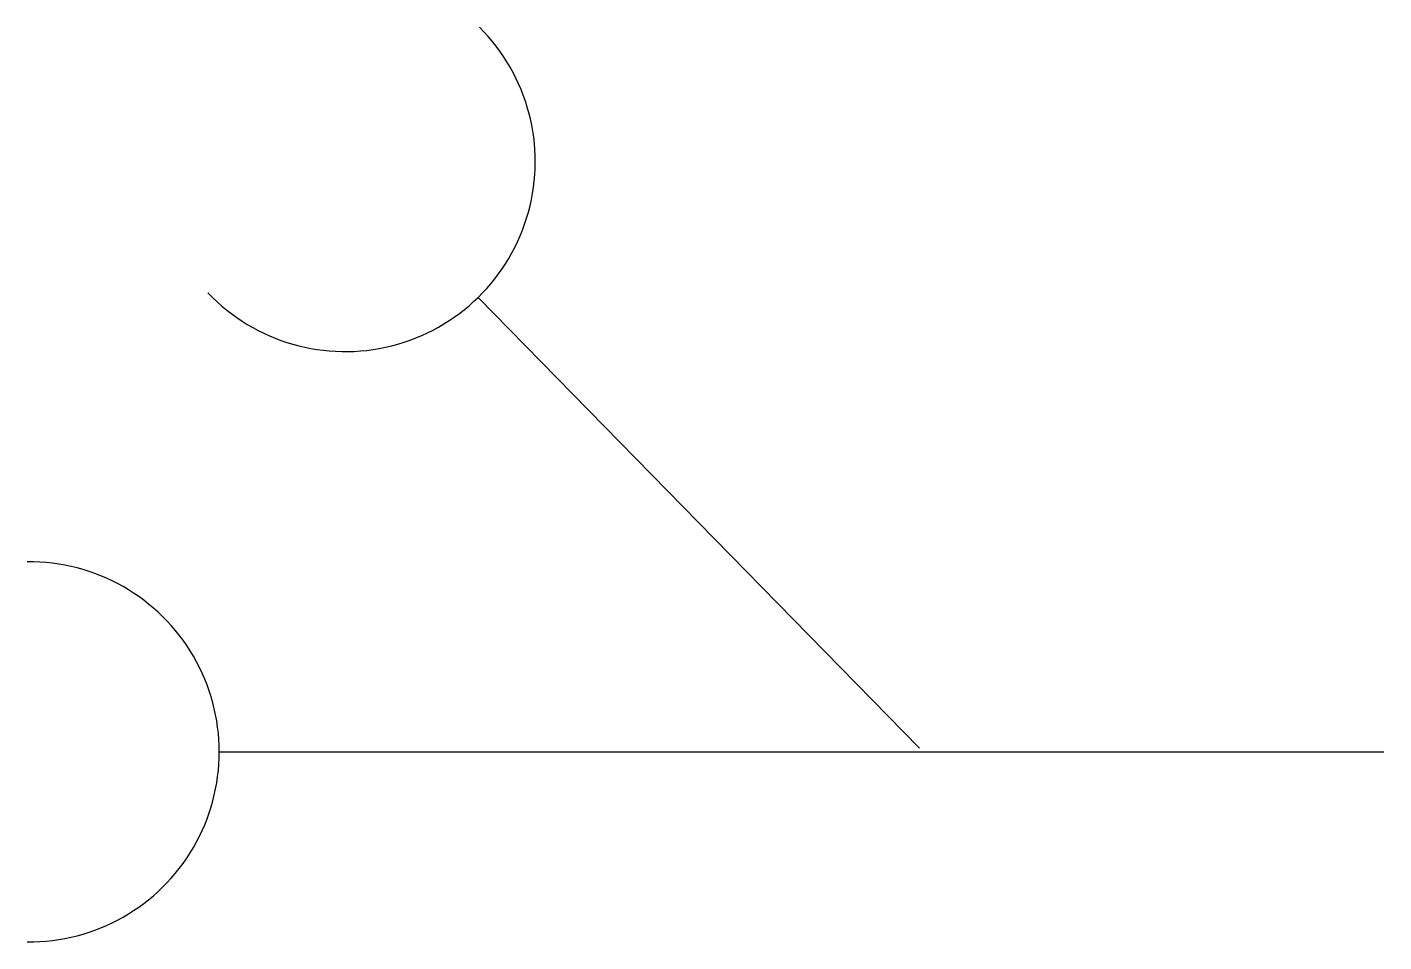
# Model space of a CAD drawing. Header units: metres. Extents: x 45775 to 46689, y -116380 to -115764.
import ezdxf

# ---------------------------------------------------------------- set-up
doc = ezdxf.new("R2010")
doc.units = ezdxf.units.M
doc.layers.add('DET1', color=1, linetype='Continuous')
doc.layers.add('G', color=3, linetype='Continuous')

msp = doc.modelspace()

# ---------------------------------------------------------------- linework, layer by layer
at = {"layer": 'DET1'}
msp.add_line((46078.58, -115945.82), (46375.82, -116249.46), dxfattribs=at)
for centre, start, end in [((45989.04, -115854.34), 223.75, 45.03), ((45776.18, -116252.03), 269.36, 90.64)]:
    msp.add_arc(centre, 128.01, start, end, dxfattribs=at)
at = {"layer": 'G'}
msp.add_line((45904.18, -116252.03), (46688.76, -116252.03), dxfattribs=at)

doc.saveas('drawing.dxf')
